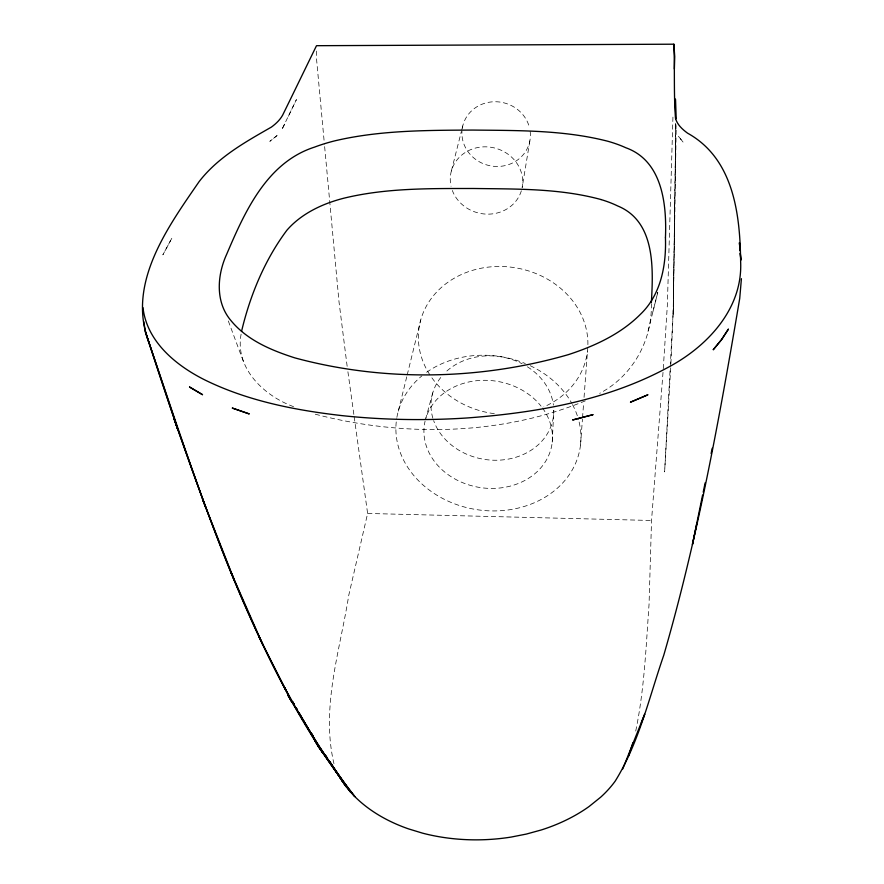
<?xml version="1.0" encoding="UTF-8"?>
<svg xmlns="http://www.w3.org/2000/svg" width="884" height="884" viewBox="0 0 884 884"><rect width="100%" height="100%" fill="white"/><g stroke="black" fill="none" stroke-linecap="round" stroke-linejoin="round"><path stroke-width="0.66" stroke-dasharray="4.42 3.31" d="M316.472 51.084L316.428 57.836L324.417 144.136M673.409 301.698L673.133 315.864L675.796 124.39L673.332 308.726L670.779 366.418M663.022 372.352L651.53 520.477L649.055 604.258C645.961 647.663 644.292 691.498 635.066 734.151M672.934 117.108L667.332 305.488L663.122 370.982M670.713 367.799L664.624 471.901L670.183 367.689M552.235 442.133L553.782 410.264A61.626 51.946 9 0 1 501.769 459.989A61.626 51.946 9 0 1 433.657 420.651M651.32 303.577C652.458 340.55 632.458 376.043 599.661 393.358M670.26 366.319L673.332 308.726L676.161 130.213L675.553 123.285M580.512 445.028L582.434 419.16M582.534 417.8L583.65 402.828M584.048 397.38L587.484 351.092M241.111 334.174C234.647 368.495 264.482 396.242 294.184 406.883M529.859 140.854L522.146 187.618A36.377 33.493 13.7 0 0 485.868 146.832A36.377 33.493 13.7 0 0 451.05 186.226M354.164 416.718L367.622 513.46L348.749 595.319C340.02 650.723 320.682 707.686 333.975 763.721M398.308 411.148L406.872 376.286M407.204 374.949L420.718 319.964M647.994 331.367L657.773 292.35M451.37 170.977L461.326 131.605M461.658 130.291L462.984 125.042M652.9 311.776L657.917 291.919M432.751 392.905L425.745 418.618A64.521 53.791 9 0 1 476.476 380.728A64.521 53.791 9 0 1 541.052 406.143M284.703 124.125L281.742 129.804L296.416 99.594L287.3 118.578M585.263 400.883C499.604 436.121 400.971 437.171 312.14 413.381M367.622 513.46L651.53 520.477M228.315 320.98L244.128 363.412M347.147 366.296L338.992 301.665L324.538 145.506M347.909 371.744L353.976 415.358M675.796 124.39L675.94 128.6M429.812 374.783A85.03 73.715 8.9 0 1 461.194 274.615A85.03 73.715 8.9 0 1 577.164 307.278A85.03 73.715 8.9 0 1 543.815 406.894M494.311 413.668A85.03 73.715 8.9 0 1 430.508 375.833M530.168 131.362A34.388 32.233 14.6 0 1 497.195 166.479A34.388 32.233 14.6 0 1 461.956 131.285M462.31 128.136A34.388 32.233 14.6 0 1 495.106 101.737A34.388 32.233 14.6 0 1 529.615 128.202M521.35 190.811A36.377 33.493 13.7 0 1 487.67 214.149A36.377 33.493 13.7 0 1 452.332 190.48M579.13 422.022A92.875 77.449 9 0 1 491.57 510.919A92.875 77.449 9 0 1 396.673 418.596M396.883 417.347A92.875 77.449 9 0 1 421.878 375.899M426.641 372.274A92.875 77.449 9 0 1 525.328 363.545M530.179 365.689A92.875 77.449 9 0 1 571.826 403.369M572.478 404.563A92.875 77.449 9 0 1 578.479 419.48M542.467 407.999A64.521 53.791 9 0 1 500.211 487.968A64.521 53.791 9 0 1 425.071 421.182M432.851 418.165A61.626 51.946 9 0 1 442.111 375.844M446.873 371.004A61.626 51.946 9 0 1 522.157 363.788M527.372 366.772A61.626 51.946 9 0 1 553.428 405.126M171.827 238.271L162.855 254.857L171.827 238.271M277.012 135.595L269.83 141.341L277.012 135.595M683.056 142.07L678.315 136.147L683.056 142.07"/><path stroke-width="1.33" d="M674.37 68.985L674.735 56.609L673.851 44.2L316.505 45.692C305.179 68.864 293.963 92.102 282.582 115.263C279.874 120.036 275.819 123.87 271.421 127.075C245.133 142.136 218.017 157.153 199.099 181.651C167.617 227.409 126.843 283.388 148.611 341.611C202.27 498.896 251.852 663.243 354.838 796.617A150.965 104.666 -2.8 0 0 408.53 828.883L422.53 833.148A154.777 107.13 -2.8 0 0 511.184 837.06L526.323 834.076L541.24 829.977A150.81 104.577 -2.7 0 0 589.109 806.495L600.645 797.213A139.528 97.13 -2.4 0 0 615.22 781.091C638.988 742.759 649.11 697.509 663.751 655.265C697.675 538.334 719.466 418.32 739.731 298.394L741.411 278.681M651.386 302.328C653.298 268.36 655.442 221.309 617.562 205.906A95.98 42.775 -1.3 0 0 601.043 199.563M241.531 331.445C250.028 295.499 264.681 259.929 286.902 230.227C297.123 218.436 310.748 210.049 325.124 204.259A95.008 41.946 -3.9 0 1 343.81 198.215C386.231 187.872 430.331 188.546 473.713 188.491C516.245 189.099 559.683 188.248 601.065 199.552M702.603 495.007L692.448 544.456L696.968 522.809M703.222 492.178L705.134 482.863M711.123 453.558L712.217 448.232M628.524 756.063L632.944 742.737M641.364 722.537L644.668 714.261L622.723 768.969M318.439 745.731L298.847 712.648M319.997 747.974L323.876 753.588M325.434 755.831L350.285 791.755L354.838 796.617C300.726 729.267 263.509 650.712 230.602 571.373C198.856 492.697 171.341 412.43 145.396 331.677L143.738 321.61M329.765 761.566L346.108 786.627L350.285 791.755L318.483 746.792L314.56 740.118L346.108 786.627A139.352 96.875 -3.2 0 1 339.069 775.655M325.29 754.881L326.782 757.168M329.743 761.765L342.362 781.257M292.659 701.774L294.018 704.139M296.063 707.697L297.422 710.062M298.781 712.438L318.483 746.792L322.925 753.058L287.985 695.332L292.14 702.581L258.968 636.756L262.88 644.801L230.602 571.373L234.304 580.081L202.491 499.029L206.005 508.289L174.225 419.314L177.596 429.005L145.396 331.677L148.611 341.611M292.703 701.896L294.074 704.283M296.118 707.863L297.488 710.25M142.976 307.588C146.832 341.71 176.137 365.622 204.989 380.009C247.653 400.96 294.947 410.22 341.854 415.602A342.661 155.087 -2.9 0 0 403.756 419.447A342.649 155.087 -2.9 0 0 467.415 417.944C537.328 412.662 608.8 400.297 670.779 365.888C708.67 345.036 742.77 307.798 740.637 261.83C740.107 214.26 733.698 158.733 687.542 133.153C682.393 129.351 677.255 124.732 675.498 118.345C673.663 93.748 674.912 68.875 673.851 44.2M740.085 250.747L739.422 242.702L740.074 250.515M740.295 253.432L740.847 260.128L740.295 253.266M665.442 237.652C666.37 265.023 661.055 294.549 640.502 314.229C620.723 334.097 594.612 346.086 568.279 354.661C479.89 380.197 383.678 381.932 294.781 357.865C271.333 350.329 247.1 340.218 231.055 320.693C215.155 302.173 217.066 275.189 226.713 254.194C244.879 211.574 266.913 162.336 314.627 147.087A106.975 44.255 -3.8 0 1 334.826 140.832C379.976 130.213 426.762 130.313 472.896 130.07C518.013 130.578 563.981 129.926 607.982 141.296A108.091 45.15 -1.4 0 1 625.828 147.75C662.304 160.8 666.845 204.193 665.442 237.652M728.339 329.235L721.609 339.555L713.289 349.677L721.609 339.555L728.339 329.235M647.751 394.85L630.513 402.154L647.751 394.85M592.888 414.707L572.81 419.922L592.888 414.707M249.089 413.867L232.382 408.088L249.089 413.867M202.491 394.651L189.563 387.026L202.491 394.651M313.422 736.505L311.19 733.09L313.422 736.527M285.863 689.929L284.504 687.564L285.875 689.951M675.774 118.721L675.431 99.273L675.774 118.721"/></g></svg>
